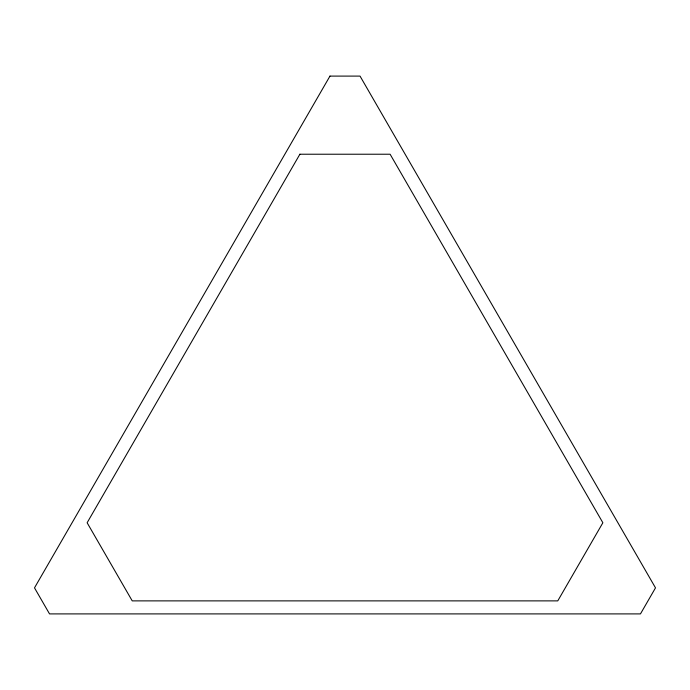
<?xml version="1.0" encoding="UTF-8"?>
<svg xmlns="http://www.w3.org/2000/svg" width="690" height="690" viewBox="0 0 690 690"><rect width="100%" height="100%" fill="white"/><g stroke="black" fill="none" stroke-linecap="round" stroke-linejoin="round"><path stroke-width="1.03" d="M329.967 76.098L34.5 587.854L49.533 613.902L640.467 613.902L655.5 587.854L360.033 76.098L329.967 76.098M299.891 154.224L87.13 522.753L132.23 600.878L557.77 600.878L602.87 522.753L390.109 154.224L299.891 154.224"/></g></svg>
